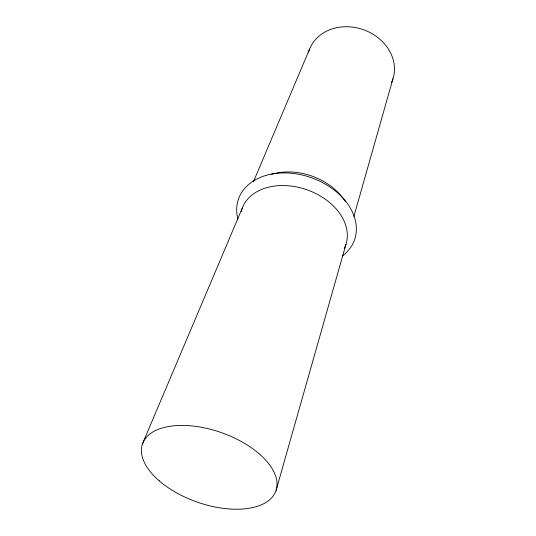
<?xml version="1.0" encoding="UTF-8"?>
<svg xmlns="http://www.w3.org/2000/svg" width="536" height="536" viewBox="0 0 536 536"><rect width="100%" height="100%" fill="white"/><g stroke="black" fill="none" stroke-linecap="round" stroke-linejoin="round"><path stroke-width="0.8" d="M276.047 490.514L345.981 244.235M353.854 216.504L393.009 78.631M142.677 443.339L242.5 207.573M253.407 181.798L309.614 49.051M271.511 174.327A54.002 39.175 19.4 0 1 345.258 201.476M237.884 219.144A61.493 44.28 19.4 0 1 311.376 177.697A61.493 44.28 19.4 0 1 342.189 256.094M308.562 52.146A44.267 37.413 19.4 0 1 363.904 29.875A44.267 37.413 19.4 0 1 391.541 82.43M241.213 211.78A54.907 39.222 19.4 0 1 307.095 189.831A54.907 39.222 19.4 0 1 344.32 248.309M159.326 480.913A70.739 36.783 19.4 0 0 273.963 494.862A70.739 36.783 19.4 0 0 194.36 426.207A70.739 36.783 19.4 0 0 159.326 480.913"/></g></svg>
